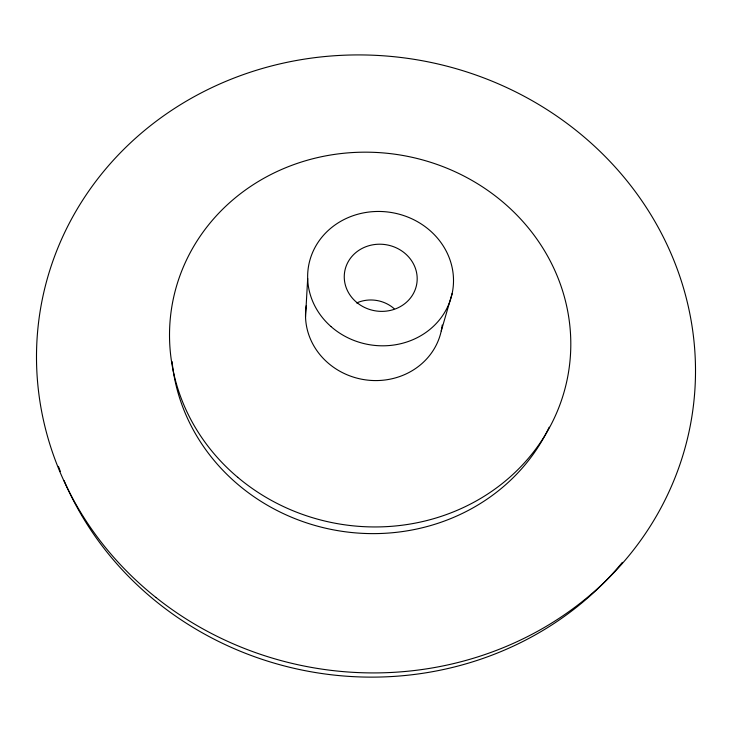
<?xml version="1.0" encoding="UTF-8"?>
<svg xmlns="http://www.w3.org/2000/svg" width="732" height="732" viewBox="0 0 732 732"><rect width="100%" height="100%" fill="white"/><g stroke="black" fill="none" stroke-linecap="round" stroke-linejoin="round"><path stroke-width="1.1" d="M305.528 316.901L307.678 278.489M441.259 330.91L452.138 293.495M442.22 325.008A68.68 63.574 9.7 0 1 365.332 379.835A68.68 63.574 9.7 0 1 306.305 305.564M549.183 427.204A197.686 184.318 9.7 0 1 336.857 530.48A197.686 184.318 9.7 0 1 172.075 361.526M622.383 562.35A324.697 304 9.7 0 1 321.504 673.477A324.697 304 9.7 0 1 64.087 480.604M60.363 471.481A324.697 304 9.7 0 1 58.432 466.375M356.621 302.957A33.471 31.092 9.7 0 1 394.118 308.639M237.717 477.301A201.025 186.971 9.7 0 0 566.907 380.722A201.025 186.971 9.7 0 0 305.875 160.656A201.025 186.971 9.7 0 0 237.717 477.301M155.87 597.413A330.105 308.364 9.7 0 0 690.871 422.456A330.105 308.364 9.7 0 0 251.268 71.892A330.105 308.364 9.7 0 0 155.87 597.413M357.637 303.158A36.545 33.489 9.7 0 0 416.709 284.172A36.545 33.489 9.7 0 0 367.83 246.043A36.545 33.489 9.7 0 0 357.637 303.158M330.937 326.509A73.099 66.996 9.7 0 0 451.671 295.518A73.099 66.996 9.7 0 0 359.119 213.881A73.099 66.996 9.7 0 0 330.937 326.509"/></g></svg>
